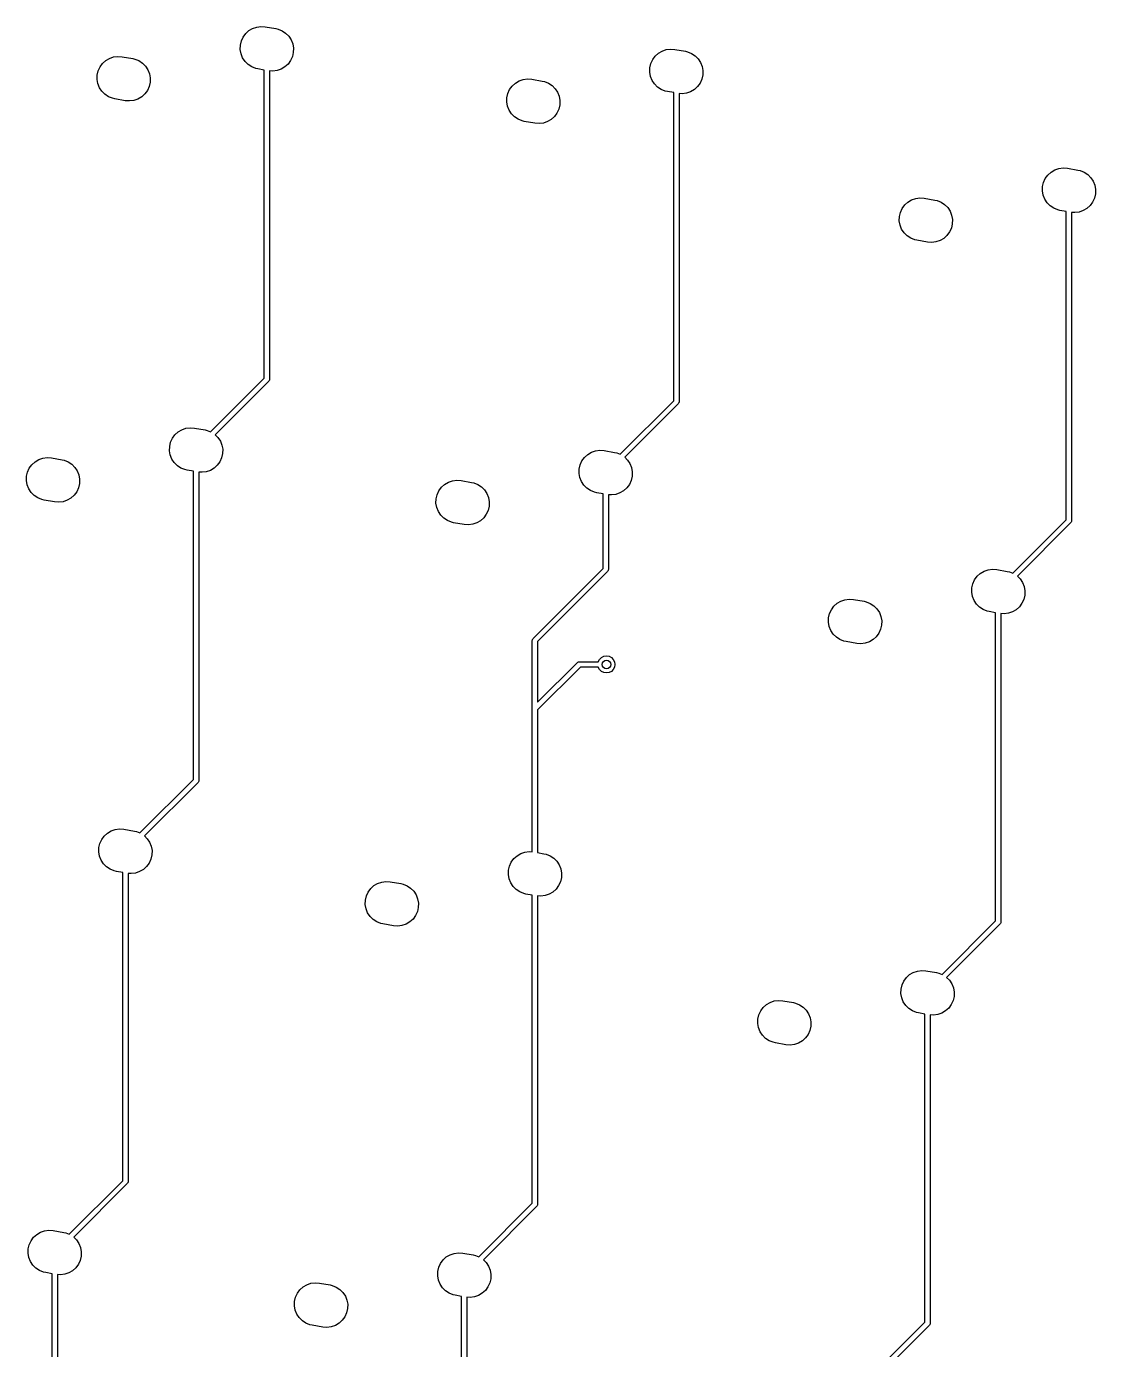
# Model space of a CAD drawing. Extents: x -67 to 321, y -170 to -25.
# Drawn here: x 63 to 113.1, y -103.4 to -41.5 of the extents above; entities that cross this region are included whole.
import ezdxf

# ---------------------------------------------------------------- set-up
doc = ezdxf.new("R2010")
doc.units = 0
doc.layers.add('BLACK', color=7, linetype='CONTINUOUS')

msp = doc.modelspace()

# ---------------------------------------------------------------- linework, layer by layer
at = {"layer": 'BLACK', "linetype": 'CONTINUOUS'}
for p, q in [((73.0933, -42.2228), (73.1774, -42.039)), ((73.1774, -42.039), (73.2968, -41.8759)), ((73.2968, -41.8759), (73.4465, -41.7401)), ((73.4465, -41.7401), (73.6205, -41.6373)), ((73.6205, -41.6373), (73.8116, -41.5715)), ((73.8116, -41.5715), (74.012, -41.5454)), ((74.012, -41.5454), (74.2136, -41.5602)), ((74.2136, -41.5602), (74.706, -41.6471)), ((74.706, -41.6471), (74.808, -41.6706)), ((74.808, -41.6706), (74.9956, -41.7457)), ((74.9956, -41.7457), (75.1644, -41.8569)), ((75.1644, -41.8569), (75.3073, -41.9998)), ((75.3073, -41.9998), (75.4186, -42.1686)), ((73.0429, -42.6218), (73.0478, -42.4197)), ((73.0787, -42.8207), (73.0429, -42.6218)), ((73.0478, -42.4197), (73.0933, -42.2228)), ((75.4186, -42.1686), (75.4936, -42.3562)), ((75.4936, -42.3562), (75.5294, -42.5551)), ((75.5294, -42.5551), (75.5245, -42.7572)), ((92.778, -42.694), (92.9691, -42.6282)), ((92.9691, -42.6282), (93.1696, -42.6022)), ((93.1696, -42.6022), (93.3711, -42.617)), ((93.3711, -42.617), (93.8635, -42.7038)), ((66.4828, -43.4377), (66.6022, -43.2747)), ((66.6022, -43.2747), (66.7519, -43.1389)), ((66.7519, -43.1389), (66.9259, -43.036)), ((66.9259, -43.036), (67.117, -42.9702)), ((67.117, -42.9702), (67.3174, -42.9442)), ((67.3174, -42.9442), (67.519, -42.959)), ((67.519, -42.959), (68.0114, -43.0458)), ((68.0114, -43.0458), (68.1134, -43.0693)), ((68.1134, -43.0693), (68.3011, -43.1444)), ((68.3011, -43.1444), (68.4698, -43.2557)), ((68.4698, -43.2557), (68.6127, -43.3986)), ((73.1537, -43.0083), (73.0787, -42.8207)), ((73.265, -43.1771), (73.1537, -43.0083)), ((73.4079, -43.32), (73.265, -43.1771)), ((75.2755, -43.301), (75.1258, -43.4368)), ((75.3949, -43.1379), (75.2755, -43.301)), ((75.479, -42.9541), (75.3949, -43.1379)), ((75.5245, -42.7572), (75.479, -42.9541)), ((92.2054, -43.4764), (92.2508, -43.2795)), ((92.2508, -43.2795), (92.335, -43.0957)), ((92.335, -43.0957), (92.4544, -42.9326)), ((92.4544, -42.9326), (92.6041, -42.7969)), ((92.6041, -42.7969), (92.778, -42.694)), ((93.8635, -42.7038), (93.9655, -42.7273)), ((93.9655, -42.7273), (94.1532, -42.8024)), ((94.1532, -42.8024), (94.3219, -42.9136)), ((94.3219, -42.9136), (94.4648, -43.0566)), ((94.4648, -43.0566), (94.5761, -43.2253)), ((94.5761, -43.2253), (94.6512, -43.4129)), ((66.3483, -44.0205), (66.3532, -43.8184)), ((66.3532, -43.8184), (66.3987, -43.6215)), ((66.3987, -43.6215), (66.4828, -43.4377)), ((68.6127, -43.3986), (68.724, -43.5673)), ((68.724, -43.5673), (68.799, -43.755)), ((68.799, -43.755), (68.8348, -43.9539)), ((73.5767, -43.4312), (73.4079, -43.32)), ((73.7643, -43.5063), (73.5767, -43.4312)), ((73.8663, -43.5298), (73.7643, -43.5063)), ((74.1612, -43.5818), (73.8663, -43.5298)), ((74.1612, -57.9893), (74.1612, -43.5818)), ((74.5603, -43.6315), (74.4112, -43.6205)), ((74.4112, -43.6205), (74.4112, -58.041)), ((74.7607, -43.6054), (74.5603, -43.6315)), ((74.9518, -43.5396), (74.7607, -43.6054)), ((75.1258, -43.4368), (74.9518, -43.5396)), ((92.2004, -43.6785), (92.2054, -43.4764)), ((92.2362, -43.8774), (92.2004, -43.6785)), ((92.3113, -44.0651), (92.2362, -43.8774)), ((94.682, -43.8139), (94.6365, -44.0109)), ((94.6512, -43.4129), (94.687, -43.6119)), ((94.687, -43.6119), (94.682, -43.8139)), ((66.3841, -44.2194), (66.3483, -44.0205)), ((66.4591, -44.4071), (66.3841, -44.2194)), ((66.5704, -44.5758), (66.4591, -44.4071)), ((68.7003, -44.5366), (68.5809, -44.6997)), ((68.7844, -44.3529), (68.7003, -44.5366)), ((68.8299, -44.1559), (68.7844, -44.3529)), ((68.8348, -43.9539), (68.8299, -44.1559)), ((85.5563, -44.6782), (85.6404, -44.4945)), ((85.6404, -44.4945), (85.7598, -44.3314)), ((85.7598, -44.3314), (85.9095, -44.1956)), ((85.9095, -44.1956), (86.0834, -44.0927)), ((86.0834, -44.0927), (86.2745, -44.0269)), ((86.2745, -44.0269), (86.475, -44.0009)), ((86.475, -44.0009), (86.6765, -44.0157)), ((86.6765, -44.0157), (87.169, -44.1025)), ((87.169, -44.1025), (87.2709, -44.1261)), ((87.2709, -44.1261), (87.4586, -44.2011)), ((87.4586, -44.2011), (87.6273, -44.3124)), ((87.6273, -44.3124), (87.7702, -44.4553)), ((87.7702, -44.4553), (87.8815, -44.624)), ((92.4226, -44.2338), (92.3113, -44.0651)), ((92.5655, -44.3767), (92.4226, -44.2338)), ((92.7342, -44.488), (92.5655, -44.3767)), ((92.9219, -44.563), (92.7342, -44.488)), ((94.2833, -44.4935), (94.1094, -44.5964)), ((94.433, -44.3577), (94.2833, -44.4935)), ((94.5524, -44.1946), (94.433, -44.3577)), ((94.6365, -44.0109), (94.5524, -44.1946)), ((66.7133, -44.7187), (66.5704, -44.5758)), ((66.8821, -44.83), (66.7133, -44.7187)), ((67.0697, -44.905), (66.8821, -44.83)), ((67.1717, -44.9286), (67.0697, -44.905)), ((67.6641, -45.0154), (67.1717, -44.9286)), ((67.8657, -45.0302), (67.6641, -45.0154)), ((68.0661, -45.0042), (67.8657, -45.0302)), ((68.2572, -44.9384), (68.0661, -45.0042)), ((68.4312, -44.8355), (68.2572, -44.9384)), ((68.5809, -44.6997), (68.4312, -44.8355)), ((85.5058, -45.0772), (85.5108, -44.8752)), ((85.5416, -45.2761), (85.5058, -45.0772)), ((85.5108, -44.8752), (85.5563, -44.6782)), ((87.8815, -44.624), (87.9566, -44.8117)), ((87.9566, -44.8117), (87.9924, -45.0106)), ((87.9924, -45.0106), (87.9874, -45.2127)), ((93.0238, -44.5866), (92.9219, -44.563)), ((93.3187, -44.6386), (93.0238, -44.5866)), ((93.3187, -59.046), (93.3187, -44.6386)), ((93.7178, -44.6882), (93.5687, -44.6772)), ((93.5687, -44.6772), (93.5687, -59.0978)), ((93.9183, -44.6622), (93.7178, -44.6882)), ((94.1094, -44.5964), (93.9183, -44.6622)), ((85.6167, -45.4638), (85.5416, -45.2761)), ((85.728, -45.6325), (85.6167, -45.4638)), ((85.8709, -45.7755), (85.728, -45.6325)), ((86.0396, -45.8867), (85.8709, -45.7755)), ((87.7385, -45.7565), (87.5887, -45.8922)), ((87.8578, -45.5934), (87.7385, -45.7565)), ((87.942, -45.4096), (87.8578, -45.5934)), ((87.9874, -45.2127), (87.942, -45.4096)), ((86.2273, -45.9618), (86.0396, -45.8867)), ((86.3293, -45.9853), (86.2273, -45.9618)), ((86.8217, -46.0721), (86.3293, -45.9853)), ((87.0232, -46.0869), (86.8217, -46.0721)), ((87.2237, -46.0609), (87.0232, -46.0869)), ((87.4148, -45.9951), (87.2237, -46.0609)), ((87.5887, -45.8922), (87.4148, -45.9951)), ((111.142, -48.2533), (111.333, -48.1875)), ((111.333, -48.1875), (111.533, -48.1614)), ((111.533, -48.1614), (111.735, -48.1762)), ((111.735, -48.1762), (112.227, -48.263)), ((110.569, -49.0357), (110.614, -48.8388)), ((110.614, -48.8388), (110.699, -48.655)), ((110.699, -48.655), (110.818, -48.4919)), ((110.818, -48.4919), (110.968, -48.3561)), ((110.968, -48.3561), (111.142, -48.2533)), ((112.227, -48.263), (112.329, -48.2866)), ((112.329, -48.2866), (112.517, -48.3617)), ((112.517, -48.3617), (112.686, -48.4729)), ((112.686, -48.4729), (112.828, -48.6158)), ((112.828, -48.6158), (112.94, -48.7846)), ((112.94, -48.7846), (113.015, -48.9722)), ((110.564, -49.2377), (110.569, -49.0357)), ((110.6, -49.4367), (110.564, -49.2377)), ((110.675, -49.6243), (110.6, -49.4367)), ((113.046, -49.3732), (113, -49.5701)), ((113.015, -48.9722), (113.051, -49.1711)), ((113.051, -49.1711), (113.046, -49.3732)), ((103.92, -50.2375), (104.004, -50.0537)), ((104.004, -50.0537), (104.123, -49.8906)), ((104.123, -49.8906), (104.273, -49.7549)), ((104.273, -49.7549), (104.447, -49.652)), ((104.447, -49.652), (104.638, -49.5862)), ((104.638, -49.5862), (104.839, -49.5602)), ((104.839, -49.5602), (105.04, -49.575)), ((105.04, -49.575), (105.533, -49.6618)), ((105.533, -49.6618), (105.635, -49.6853)), ((105.635, -49.6853), (105.822, -49.7604)), ((105.822, -49.7604), (105.991, -49.8717)), ((105.991, -49.8717), (106.134, -50.0146)), ((106.134, -50.0146), (106.245, -50.1833)), ((110.786, -49.7931), (110.675, -49.6243)), ((110.929, -49.936), (110.786, -49.7931)), ((111.098, -50.0472), (110.929, -49.936)), ((111.285, -50.1223), (111.098, -50.0472)), ((112.647, -50.0527), (112.473, -50.1556)), ((112.797, -49.917), (112.647, -50.0527)), ((112.916, -49.7539), (112.797, -49.917)), ((113, -49.5701), (112.916, -49.7539)), ((103.869, -50.6365), (103.874, -50.4344)), ((103.905, -50.8354), (103.869, -50.6365)), ((103.874, -50.4344), (103.92, -50.2375)), ((106.245, -50.1833), (106.32, -50.371)), ((106.32, -50.371), (106.356, -50.5699)), ((106.356, -50.5699), (106.351, -50.7719)), ((111.387, -50.1458), (111.285, -50.1223)), ((111.682, -50.1978), (111.387, -50.1458)), ((111.682, -64.6053), (111.682, -50.1978)), ((112.081, -50.2475), (111.932, -50.2365)), ((111.932, -50.2365), (111.932, -64.657)), ((112.282, -50.2214), (112.081, -50.2475)), ((112.473, -50.1556), (112.282, -50.2214)), ((103.98, -51.0231), (103.905, -50.8354)), ((104.092, -51.1918), (103.98, -51.0231)), ((104.234, -51.3347), (104.092, -51.1918)), ((104.403, -51.446), (104.234, -51.3347)), ((106.102, -51.3157), (105.952, -51.4515)), ((106.221, -51.1526), (106.102, -51.3157)), ((106.306, -50.9689), (106.221, -51.1526)), ((106.351, -50.7719), (106.306, -50.9689)), ((104.591, -51.521), (104.403, -51.446)), ((104.693, -51.5446), (104.591, -51.521)), ((105.185, -51.6314), (104.693, -51.5446)), ((105.387, -51.6462), (105.185, -51.6314)), ((105.587, -51.6202), (105.387, -51.6462)), ((105.778, -51.5544), (105.587, -51.6202)), ((105.952, -51.4515), (105.778, -51.5544)), ((71.6566, -60.4938), (74.1612, -57.9893)), ((74.3745, -58.1294), (71.8714, -60.6325)), ((74.3893, -58.1024), (74.3745, -58.1294)), ((74.406, -58.0765), (74.3893, -58.1024)), ((74.4069, -58.0701), (74.406, -58.0765)), ((74.4083, -58.0677), (74.4069, -58.0701)), ((74.4112, -58.041), (74.408, -58.0631)), ((74.408, -58.0631), (74.4083, -58.0677)), ((90.8141, -61.5505), (93.3187, -59.046)), ((93.5321, -59.1862), (91.029, -61.6893)), ((93.5469, -59.1591), (93.5321, -59.1862)), ((93.5635, -59.1333), (93.5469, -59.1591)), ((93.5645, -59.1269), (93.5635, -59.1333)), ((93.5658, -59.1244), (93.5645, -59.1269)), ((93.5687, -59.0978), (93.5655, -59.1198)), ((93.5655, -59.1198), (93.5658, -59.1244)), ((69.9888, -60.6365), (70.1385, -60.5007)), ((70.1385, -60.5007), (70.3125, -60.3978)), ((70.3125, -60.3978), (70.5036, -60.332)), ((70.5036, -60.332), (70.704, -60.306)), ((70.704, -60.306), (70.9056, -60.3208)), ((70.9056, -60.3208), (71.398, -60.4076)), ((71.398, -60.4076), (71.5, -60.4312)), ((71.5, -60.4312), (71.6566, -60.4938)), ((69.7349, -61.3823), (69.7398, -61.1803)), ((69.7398, -61.1803), (69.7853, -60.9834)), ((69.7853, -60.9834), (69.8694, -60.7996)), ((69.8694, -60.7996), (69.9888, -60.6365)), ((71.8714, -60.6325), (71.9993, -60.7604)), ((71.9993, -60.7604), (72.1106, -60.9292)), ((72.1106, -60.9292), (72.1856, -61.1168)), ((72.1856, -61.1168), (72.2214, -61.3157)), ((63.4439, -61.8995), (63.6179, -61.7966)), ((63.6179, -61.7966), (63.809, -61.7308)), ((63.809, -61.7308), (64.0094, -61.7048)), ((64.0094, -61.7048), (64.211, -61.7196)), ((64.211, -61.7196), (64.7034, -61.8064)), ((64.7034, -61.8064), (64.8054, -61.8299)), ((64.8054, -61.8299), (64.9931, -61.905)), ((69.7707, -61.5813), (69.7349, -61.3823)), ((69.8457, -61.7689), (69.7707, -61.5813)), ((69.957, -61.9377), (69.8457, -61.7689)), ((72.171, -61.7147), (72.0869, -61.8985)), ((72.2165, -61.5178), (72.171, -61.7147)), ((72.2214, -61.3157), (72.2165, -61.5178)), ((88.9428, -62.0401), (89.027, -61.8563)), ((89.027, -61.8563), (89.1464, -61.6932)), ((89.1464, -61.6932), (89.2961, -61.5575)), ((89.2961, -61.5575), (89.47, -61.4546)), ((89.47, -61.4546), (89.6611, -61.3888)), ((89.6611, -61.3888), (89.8616, -61.3627)), ((89.8616, -61.3627), (90.0631, -61.3775)), ((90.0631, -61.3775), (90.5556, -61.4644)), ((90.5556, -61.4644), (90.6575, -61.4879)), ((90.6575, -61.4879), (90.8141, -61.5505)), ((91.029, -61.6893), (91.1568, -61.8171)), ((91.1568, -61.8171), (91.2681, -61.9859)), ((63.0452, -62.579), (63.0907, -62.3821)), ((63.0907, -62.3821), (63.1748, -62.1983)), ((63.1748, -62.1983), (63.2942, -62.0352)), ((63.2942, -62.0352), (63.4439, -61.8995)), ((64.9931, -61.905), (65.1618, -62.0162)), ((65.1618, -62.0162), (65.3047, -62.1592)), ((65.3047, -62.1592), (65.416, -62.3279)), ((65.416, -62.3279), (65.491, -62.5156)), ((70.0999, -62.0806), (69.957, -61.9377)), ((70.2687, -62.1918), (70.0999, -62.0806)), ((70.4563, -62.2669), (70.2687, -62.1918)), ((70.5583, -62.2904), (70.4563, -62.2669)), ((70.8532, -62.3424), (70.5583, -62.2904)), ((70.8532, -76.7498), (70.8532, -62.3424)), ((71.2523, -62.3921), (71.1032, -62.3811)), ((71.1032, -62.3811), (71.1032, -76.8016)), ((71.4527, -62.366), (71.2523, -62.3921)), ((71.6438, -62.3002), (71.4527, -62.366)), ((71.8178, -62.1973), (71.6438, -62.3002)), ((71.9675, -62.0616), (71.8178, -62.1973)), ((72.0869, -61.8985), (71.9675, -62.0616)), ((88.8924, -62.4391), (88.8974, -62.237)), ((88.9282, -62.638), (88.8924, -62.4391)), ((88.8974, -62.237), (88.9428, -62.0401)), ((91.2681, -61.9859), (91.3432, -62.1735)), ((91.3432, -62.1735), (91.379, -62.3725)), ((91.379, -62.3725), (91.374, -62.5745)), ((63.0403, -62.7811), (63.0452, -62.579)), ((63.0761, -62.98), (63.0403, -62.7811)), ((63.1512, -63.1677), (63.0761, -62.98)), ((65.5219, -62.9165), (65.4764, -63.1135)), ((65.491, -62.5156), (65.5268, -62.7145)), ((65.5268, -62.7145), (65.5219, -62.9165)), ((82.3324, -63.2551), (82.4518, -63.092)), ((82.4518, -63.092), (82.6015, -62.9562)), ((82.6015, -62.9562), (82.7755, -62.8533)), ((82.7755, -62.8533), (82.9666, -62.7875)), ((82.9666, -62.7875), (83.167, -62.7615)), ((83.167, -62.7615), (83.3686, -62.7763)), ((83.3686, -62.7763), (83.861, -62.8631)), ((83.861, -62.8631), (83.9629, -62.8867)), ((83.9629, -62.8867), (84.1506, -62.9617)), ((84.1506, -62.9617), (84.3193, -63.073)), ((84.3193, -63.073), (84.4623, -63.2159)), ((89.0033, -62.8256), (88.9282, -62.638)), ((89.1146, -62.9944), (89.0033, -62.8256)), ((89.2575, -63.1373), (89.1146, -62.9944)), ((91.2444, -62.9552), (91.125, -63.1183)), ((91.3286, -62.7714), (91.2444, -62.9552)), ((91.374, -62.5745), (91.3286, -62.7714)), ((63.2624, -63.3364), (63.1512, -63.1677)), ((63.4053, -63.4793), (63.2624, -63.3364)), ((63.5741, -63.5906), (63.4053, -63.4793)), ((63.7617, -63.6656), (63.5741, -63.5906)), ((63.8637, -63.6892), (63.7617, -63.6656)), ((64.3561, -63.776), (63.8637, -63.6892)), ((64.9492, -63.699), (64.7581, -63.7648)), ((65.1232, -63.5961), (64.9492, -63.699)), ((65.2729, -63.4603), (65.1232, -63.5961)), ((65.3923, -63.2972), (65.2729, -63.4603)), ((65.4764, -63.1135), (65.3923, -63.2972)), ((82.1979, -63.8378), (82.2028, -63.6358)), ((82.2028, -63.6358), (82.2483, -63.4388)), ((82.2483, -63.4388), (82.3324, -63.2551)), ((84.4623, -63.2159), (84.5735, -63.3846)), ((84.5735, -63.3846), (84.6486, -63.5723)), ((84.6486, -63.5723), (84.6844, -63.7712)), ((89.4262, -63.2486), (89.2575, -63.1373)), ((89.6139, -63.3236), (89.4262, -63.2486)), ((89.7159, -63.3472), (89.6139, -63.3236)), ((90.0107, -63.3991), (89.7159, -63.3472)), ((90.0107, -66.8903), (90.0107, -63.3991)), ((90.4098, -63.4488), (90.2607, -63.4378)), ((90.2607, -63.4378), (90.2607, -66.9421)), ((90.6103, -63.4228), (90.4098, -63.4488)), ((90.8014, -63.357), (90.6103, -63.4228)), ((90.9753, -63.2541), (90.8014, -63.357)), ((91.125, -63.1183), (90.9753, -63.2541)), ((64.5577, -63.7908), (64.3561, -63.776)), ((64.7581, -63.7648), (64.5577, -63.7908)), ((82.2336, -64.0367), (82.1979, -63.8378)), ((82.3087, -64.2244), (82.2336, -64.0367)), ((82.42, -64.3931), (82.3087, -64.2244)), ((84.634, -64.1702), (84.5498, -64.354)), ((84.6794, -63.9733), (84.634, -64.1702)), ((84.6844, -63.7712), (84.6794, -63.9733)), ((82.5629, -64.536), (82.42, -64.3931)), ((82.7316, -64.6473), (82.5629, -64.536)), ((82.9193, -64.7224), (82.7316, -64.6473)), ((83.0213, -64.7459), (82.9193, -64.7224)), ((83.5137, -64.8327), (83.0213, -64.7459)), ((83.7152, -64.8475), (83.5137, -64.8327)), ((83.9157, -64.8215), (83.7152, -64.8475)), ((84.1068, -64.7557), (83.9157, -64.8215)), ((84.2807, -64.6528), (84.1068, -64.7557)), ((84.4305, -64.517), (84.2807, -64.6528)), ((84.5498, -64.354), (84.4305, -64.517)), ((109.178, -67.1098), (111.682, -64.6053)), ((111.896, -64.7454), (109.393, -67.2485)), ((111.91, -64.7184), (111.896, -64.7454)), ((111.927, -64.6925), (111.91, -64.7184)), ((111.928, -64.6861), (111.927, -64.6925)), ((111.929, -64.6837), (111.928, -64.6861)), ((111.932, -64.657), (111.929, -64.6791)), ((111.929, -64.6791), (111.929, -64.6837)), ((86.7393, -70.1617), (90.0107, -66.8903)), ((90.2241, -67.0304), (86.9527, -70.3018)), ((90.2389, -67.0034), (90.2241, -67.0304)), ((90.2556, -66.9776), (90.2389, -67.0034)), ((90.2565, -66.9712), (90.2556, -66.9776)), ((90.2578, -66.9687), (90.2565, -66.9712)), ((90.2607, -66.9421), (90.2575, -66.9641)), ((90.2575, -66.9641), (90.2578, -66.9687)), ((107.306, -67.5994), (107.391, -67.4156)), ((107.391, -67.4156), (107.51, -67.2525)), ((107.51, -67.2525), (107.66, -67.1167)), ((107.66, -67.1167), (107.834, -67.0138)), ((107.834, -67.0138), (108.025, -66.948)), ((108.025, -66.948), (108.225, -66.922)), ((108.225, -66.922), (108.427, -66.9368)), ((108.427, -66.9368), (108.919, -67.0236)), ((108.919, -67.0236), (109.021, -67.0472)), ((109.021, -67.0472), (109.178, -67.1098)), ((109.393, -67.2485), (109.52, -67.3764)), ((109.52, -67.3764), (109.632, -67.5451)), ((107.256, -67.9983), (107.261, -67.7963)), ((107.292, -68.1973), (107.256, -67.9983)), ((107.261, -67.7963), (107.306, -67.5994)), ((109.632, -67.5451), (109.707, -67.7328)), ((109.707, -67.7328), (109.743, -67.9317)), ((109.743, -67.9317), (109.738, -68.1338)), ((100.696, -68.8143), (100.815, -68.6512)), ((100.815, -68.6512), (100.965, -68.5155)), ((100.965, -68.5155), (101.139, -68.4126)), ((101.139, -68.4126), (101.33, -68.3468)), ((101.33, -68.3468), (101.531, -68.3208)), ((101.531, -68.3208), (101.732, -68.3356)), ((101.732, -68.3356), (102.225, -68.4224)), ((102.225, -68.4224), (102.327, -68.4459)), ((102.327, -68.4459), (102.514, -68.521)), ((102.514, -68.521), (102.683, -68.6322)), ((102.683, -68.6322), (102.826, -68.7752)), ((107.367, -68.3849), (107.292, -68.1973)), ((107.478, -68.5536), (107.367, -68.3849)), ((107.621, -68.6966), (107.478, -68.5536)), ((109.608, -68.5145), (109.489, -68.6776)), ((109.692, -68.3307), (109.608, -68.5145)), ((109.738, -68.1338), (109.692, -68.3307)), ((100.561, -69.3971), (100.566, -69.195)), ((100.566, -69.195), (100.612, -68.9981)), ((100.612, -68.9981), (100.696, -68.8143)), ((102.826, -68.7752), (102.937, -68.9439)), ((102.937, -68.9439), (103.012, -69.1316)), ((103.012, -69.1316), (103.048, -69.3305)), ((107.79, -68.8078), (107.621, -68.6966)), ((107.977, -68.8829), (107.79, -68.8078)), ((108.079, -68.9064), (107.977, -68.8829)), ((108.374, -68.9584), (108.079, -68.9064)), ((108.374, -83.3658), (108.374, -68.9584)), ((108.773, -69.0081), (108.624, -68.9971)), ((108.624, -68.9971), (108.624, -83.4176)), ((108.974, -68.982), (108.773, -69.0081)), ((109.165, -68.9162), (108.974, -68.982)), ((109.339, -68.8133), (109.165, -68.9162)), ((109.489, -68.6776), (109.339, -68.8133)), ((100.597, -69.596), (100.561, -69.3971)), ((100.672, -69.7837), (100.597, -69.596)), ((100.784, -69.9524), (100.672, -69.7837)), ((102.998, -69.7295), (102.913, -69.9132)), ((103.043, -69.5325), (102.998, -69.7295)), ((103.048, -69.3305), (103.043, -69.5325)), ((86.7027, -70.2501), (86.7059, -70.228)), ((86.7027, -80.1343), (86.7027, -70.2501)), ((86.7056, -70.2234), (86.7069, -70.221)), ((86.7059, -70.228), (86.7056, -70.2234)), ((86.7069, -70.221), (86.7079, -70.2146)), ((86.7079, -70.2146), (86.7246, -70.1887)), ((86.7246, -70.1887), (86.7393, -70.1617)), ((86.9527, -70.3018), (86.9527, -73.1445)), ((100.927, -70.0953), (100.784, -69.9524)), ((101.095, -70.2066), (100.927, -70.0953)), ((101.283, -70.2816), (101.095, -70.2066)), ((101.385, -70.3052), (101.283, -70.2816)), ((101.877, -70.392), (101.385, -70.3052)), ((102.079, -70.4068), (101.877, -70.392)), ((102.279, -70.3808), (102.079, -70.4068)), ((102.47, -70.315), (102.279, -70.3808)), ((102.644, -70.2121), (102.47, -70.315)), ((102.794, -70.0763), (102.644, -70.2121)), ((102.913, -69.9132), (102.794, -70.0763)), ((89.7903, -71.249), (89.8464, -71.1389)), ((89.8464, -71.1389), (89.9349, -71.0504)), ((89.9349, -71.0504), (90.0464, -70.9936)), ((90.0464, -70.9936), (90.17, -70.974)), ((90.17, -70.974), (90.2936, -70.9936)), ((90.2936, -70.9936), (90.4051, -71.0504)), ((90.4051, -71.0504), (90.4936, -71.1389)), ((90.4936, -71.1389), (90.5504, -71.2504)), ((86.9527, -73.1445), (88.8116, -71.2856)), ((88.9518, -71.499), (86.9527, -73.4981)), ((88.8116, -71.2856), (88.8294, -71.2723)), ((88.8294, -71.2723), (88.8325, -71.2688)), ((88.8325, -71.2688), (88.8352, -71.268)), ((88.8352, -71.268), (88.8404, -71.2641)), ((88.8404, -71.2641), (88.8705, -71.2577)), ((88.8705, -71.2577), (88.9, -71.249)), ((88.9, -71.249), (89.7903, -71.249)), ((89.7903, -71.499), (88.9518, -71.499)), ((89.8464, -71.6091), (89.7903, -71.499)), ((89.9349, -71.6976), (89.8464, -71.6091)), ((90.0464, -71.7544), (89.9349, -71.6976)), ((90.17, -71.774), (90.0464, -71.7544)), ((90.2936, -71.7544), (90.17, -71.774)), ((90.4051, -71.6976), (90.2936, -71.7544)), ((90.4936, -71.6091), (90.4051, -71.6976)), ((90.5504, -71.4976), (90.4936, -71.6091)), ((90.5504, -71.2504), (90.57, -71.374)), ((90.57, -71.374), (90.5504, -71.4976)), ((86.9527, -73.4981), (86.9527, -80.173)), ((68.3486, -79.2544), (70.8532, -76.7498)), ((71.0665, -76.89), (68.5634, -79.3931)), ((71.0813, -76.863), (71.0665, -76.89)), ((71.098, -76.8371), (71.0813, -76.863)), ((71.0989, -76.8307), (71.098, -76.8371)), ((71.1003, -76.8283), (71.0989, -76.8307)), ((71.1032, -76.8016), (71.1, -76.8237)), ((71.1, -76.8237), (71.1003, -76.8283)), ((66.8305, -79.2613), (67.0045, -79.1584)), ((67.0045, -79.1584), (67.1956, -79.0926)), ((67.1956, -79.0926), (67.396, -79.0666)), ((67.396, -79.0666), (67.5976, -79.0814)), ((67.5976, -79.0814), (68.09, -79.1682)), ((68.09, -79.1682), (68.192, -79.1918)), ((66.4318, -79.9409), (66.4773, -79.7439)), ((66.4773, -79.7439), (66.5614, -79.5602)), ((66.5614, -79.5602), (66.6808, -79.3971)), ((66.6808, -79.3971), (66.8305, -79.2613)), ((68.192, -79.1918), (68.3486, -79.2544)), ((68.5634, -79.3931), (68.6913, -79.521)), ((68.6913, -79.521), (68.8026, -79.6897)), ((68.8026, -79.6897), (68.8776, -79.8774)), ((66.4269, -80.1429), (66.4318, -79.9409)), ((66.4627, -80.3418), (66.4269, -80.1429)), ((66.5377, -80.5295), (66.4627, -80.3418)), ((68.9085, -80.2784), (68.863, -80.4753)), ((68.8776, -79.8774), (68.9134, -80.0763)), ((68.9134, -80.0763), (68.9085, -80.2784)), ((85.8384, -80.4538), (85.9881, -80.318)), ((85.9881, -80.318), (86.162, -80.2152)), ((86.162, -80.2152), (86.3531, -80.1494)), ((86.3531, -80.1494), (86.5536, -80.1233)), ((86.5536, -80.1233), (86.7027, -80.1343)), ((86.9527, -80.173), (87.2476, -80.225)), ((87.2476, -80.225), (87.3495, -80.2485)), ((87.3495, -80.2485), (87.5372, -80.3236)), ((87.5372, -80.3236), (87.7059, -80.4348)), ((66.649, -80.6982), (66.5377, -80.5295)), ((66.7919, -80.8412), (66.649, -80.6982)), ((66.9607, -80.9524), (66.7919, -80.8412)), ((67.1483, -81.0275), (66.9607, -80.9524)), ((67.2503, -81.051), (67.1483, -81.0275)), ((68.5098, -80.9579), (68.3358, -81.0608)), ((68.6595, -80.8222), (68.5098, -80.9579)), ((68.7789, -80.6591), (68.6595, -80.8222)), ((68.863, -80.4753), (68.7789, -80.6591)), ((85.5844, -81.1997), (85.5894, -80.9976)), ((85.5894, -80.9976), (85.6349, -80.8007)), ((85.6349, -80.8007), (85.719, -80.6169)), ((85.719, -80.6169), (85.8384, -80.4538)), ((87.7059, -80.4348), (87.8488, -80.5777)), ((87.8488, -80.5777), (87.9601, -80.7465)), ((87.9601, -80.7465), (88.0352, -80.9341)), ((88.0352, -80.9341), (88.071, -81.133)), ((67.5452, -81.103), (67.2503, -81.051)), ((67.5452, -95.5104), (67.5452, -81.103)), ((67.9443, -81.1526), (67.7952, -81.1417)), ((67.7952, -81.1417), (67.7952, -95.5622)), ((68.1447, -81.1266), (67.9443, -81.1526)), ((68.3358, -81.0608), (68.1447, -81.1266)), ((79.2935, -81.7168), (79.4675, -81.6139)), ((79.4675, -81.6139), (79.6586, -81.5481)), ((79.6586, -81.5481), (79.859, -81.5221)), ((79.859, -81.5221), (80.0606, -81.5369)), ((80.0606, -81.5369), (80.553, -81.6237)), ((80.553, -81.6237), (80.6549, -81.6472)), ((80.6549, -81.6472), (80.8426, -81.7223)), ((85.6202, -81.3986), (85.5844, -81.1997)), ((85.6953, -81.5862), (85.6202, -81.3986)), ((85.8066, -81.755), (85.6953, -81.5862)), ((88.0206, -81.532), (87.9364, -81.7158)), ((88.066, -81.3351), (88.0206, -81.532)), ((88.071, -81.133), (88.066, -81.3351)), ((78.8948, -82.3964), (78.9403, -82.1994)), ((78.9403, -82.1994), (79.0244, -82.0156)), ((79.0244, -82.0156), (79.1438, -81.8526)), ((79.1438, -81.8526), (79.2935, -81.7168)), ((80.8426, -81.7223), (81.0113, -81.8336)), ((81.0113, -81.8336), (81.1543, -81.9765)), ((81.1543, -81.9765), (81.2655, -82.1452)), ((81.2655, -82.1452), (81.3406, -82.3329)), ((85.9495, -81.8979), (85.8066, -81.755)), ((86.1182, -82.0091), (85.9495, -81.8979)), ((86.3059, -82.0842), (86.1182, -82.0091)), ((86.4079, -82.1077), (86.3059, -82.0842)), ((86.7027, -82.1597), (86.4079, -82.1077)), ((86.7027, -96.5672), (86.7027, -82.1597)), ((87.1018, -82.2094), (86.9527, -82.1984)), ((86.9527, -82.1984), (86.9527, -96.6189)), ((87.3023, -82.1833), (87.1018, -82.2094)), ((87.4934, -82.1175), (87.3023, -82.1833)), ((87.6673, -82.0147), (87.4934, -82.1175)), ((87.817, -81.8789), (87.6673, -82.0147)), ((87.9364, -81.7158), (87.817, -81.8789)), ((78.8899, -82.5984), (78.8948, -82.3964)), ((78.9256, -82.7973), (78.8899, -82.5984)), ((79.0007, -82.985), (78.9256, -82.7973)), ((81.3714, -82.7338), (81.326, -82.9308)), ((81.3406, -82.3329), (81.3764, -82.5318)), ((81.3764, -82.5318), (81.3714, -82.7338)), ((79.112, -83.1537), (79.0007, -82.985)), ((79.2549, -83.2966), (79.112, -83.1537)), ((79.4236, -83.4079), (79.2549, -83.2966)), ((79.6113, -83.4829), (79.4236, -83.4079)), ((79.7133, -83.5065), (79.6113, -83.4829)), ((80.2057, -83.5933), (79.7133, -83.5065)), ((80.9727, -83.4134), (80.7988, -83.5163)), ((81.1225, -83.2776), (80.9727, -83.4134)), ((81.2418, -83.1145), (81.1225, -83.2776)), ((81.326, -82.9308), (81.2418, -83.1145)), ((105.87, -85.8704), (108.374, -83.3658)), ((108.588, -83.506), (106.085, -86.0091)), ((108.602, -83.479), (108.588, -83.506)), ((108.619, -83.4531), (108.602, -83.479)), ((108.62, -83.4467), (108.619, -83.4531)), ((108.621, -83.4442), (108.62, -83.4467)), ((108.624, -83.4176), (108.621, -83.4397)), ((108.621, -83.4397), (108.621, -83.4442)), ((80.4072, -83.6081), (80.2057, -83.5933)), ((80.6077, -83.5821), (80.4072, -83.6081)), ((80.7988, -83.5163), (80.6077, -83.5821)), ((104.202, -86.0131), (104.352, -85.8773)), ((104.352, -85.8773), (104.526, -85.7744)), ((104.526, -85.7744), (104.717, -85.7086)), ((104.717, -85.7086), (104.917, -85.6826)), ((104.917, -85.6826), (105.119, -85.6974)), ((105.119, -85.6974), (105.611, -85.7842)), ((105.611, -85.7842), (105.713, -85.8078)), ((105.713, -85.8078), (105.87, -85.8704)), ((103.948, -86.7589), (103.953, -86.5569)), ((103.953, -86.5569), (103.998, -86.3599)), ((103.998, -86.3599), (104.083, -86.1762)), ((104.083, -86.1762), (104.202, -86.0131)), ((106.085, -86.0091), (106.212, -86.137)), ((106.212, -86.137), (106.324, -86.3057)), ((106.324, -86.3057), (106.399, -86.4934)), ((106.399, -86.4934), (106.435, -86.6923)), ((97.6571, -87.2761), (97.8311, -87.1732)), ((97.8311, -87.1732), (98.0222, -87.1074)), ((98.0222, -87.1074), (98.2226, -87.0813)), ((98.2226, -87.0813), (98.4242, -87.0961)), ((98.4242, -87.0961), (98.9166, -87.183)), ((98.9166, -87.183), (99.0186, -87.2065)), ((99.0186, -87.2065), (99.2062, -87.2816)), ((103.984, -86.9578), (103.948, -86.7589)), ((104.059, -87.1455), (103.984, -86.9578)), ((104.17, -87.3142), (104.059, -87.1455)), ((106.384, -87.0913), (106.3, -87.2751)), ((106.43, -86.8944), (106.384, -87.0913)), ((106.435, -86.6923), (106.43, -86.8944)), ((97.2584, -87.9556), (97.3039, -87.7587)), ((97.3039, -87.7587), (97.388, -87.5749)), ((97.388, -87.5749), (97.5074, -87.4118)), ((97.5074, -87.4118), (97.6571, -87.2761)), ((99.2062, -87.2816), (99.375, -87.3928)), ((99.375, -87.3928), (99.5179, -87.5357)), ((99.5179, -87.5357), (99.6291, -87.7045)), ((99.6291, -87.7045), (99.7042, -87.8921)), ((104.313, -87.4571), (104.17, -87.3142)), ((104.482, -87.5684), (104.313, -87.4571)), ((104.669, -87.6435), (104.482, -87.5684)), ((104.771, -87.667), (104.669, -87.6435)), ((105.066, -87.719), (104.771, -87.667)), ((105.066, -102.126), (105.066, -87.719)), ((105.465, -87.7686), (105.316, -87.7577)), ((105.316, -87.7577), (105.316, -102.178)), ((105.666, -87.7426), (105.465, -87.7686)), ((105.857, -87.6768), (105.666, -87.7426)), ((106.031, -87.5739), (105.857, -87.6768)), ((106.181, -87.4382), (106.031, -87.5739)), ((106.3, -87.2751), (106.181, -87.4382)), ((97.2535, -88.1577), (97.2584, -87.9556)), ((97.2893, -88.3566), (97.2535, -88.1577)), ((97.3643, -88.5442), (97.2893, -88.3566)), ((99.7351, -88.2931), (99.6896, -88.49)), ((99.7042, -87.8921), (99.74, -88.0911)), ((99.74, -88.0911), (99.7351, -88.2931)), ((97.4756, -88.713), (97.3643, -88.5442)), ((97.6185, -88.8559), (97.4756, -88.713)), ((97.7872, -88.9672), (97.6185, -88.8559)), ((97.9749, -89.0422), (97.7872, -88.9672)), ((98.0769, -89.0658), (97.9749, -89.0422)), ((98.5693, -89.1526), (98.0769, -89.0658)), ((99.1624, -89.0756), (98.9713, -89.1414)), ((99.3364, -88.9727), (99.1624, -89.0756)), ((99.4861, -88.8369), (99.3364, -88.9727)), ((99.6055, -88.6738), (99.4861, -88.8369)), ((99.6896, -88.49), (99.6055, -88.6738)), ((98.7709, -89.1674), (98.5693, -89.1526)), ((98.9713, -89.1414), (98.7709, -89.1674)), ((65.0406, -98.015), (67.5452, -95.5104)), ((67.7585, -95.6506), (65.2554, -98.1537)), ((67.7733, -95.6236), (67.7585, -95.6506)), ((67.79, -95.5977), (67.7733, -95.6236)), ((67.7909, -95.5913), (67.79, -95.5977)), ((67.7923, -95.5888), (67.7909, -95.5913)), ((67.7952, -95.5622), (67.792, -95.5842)), ((67.792, -95.5842), (67.7923, -95.5888)), ((84.1981, -99.0717), (86.7027, -96.5672)), ((86.9161, -96.7073), (84.413, -99.2104)), ((86.9309, -96.6803), (86.9161, -96.7073)), ((86.9476, -96.6544), (86.9309, -96.6803)), ((86.9485, -96.648), (86.9476, -96.6544)), ((86.9498, -96.6456), (86.9485, -96.648)), ((86.9527, -96.6189), (86.9495, -96.641)), ((86.9495, -96.641), (86.9498, -96.6456)), ((63.1693, -98.5045), (63.2534, -98.3208)), ((63.2534, -98.3208), (63.3728, -98.1577)), ((63.3728, -98.1577), (63.5225, -98.0219)), ((63.5225, -98.0219), (63.6965, -97.919)), ((63.6965, -97.919), (63.8876, -97.8532)), ((63.8876, -97.8532), (64.088, -97.8272)), ((64.088, -97.8272), (64.2896, -97.842)), ((64.2896, -97.842), (64.782, -97.9288)), ((64.782, -97.9288), (64.884, -97.9524)), ((64.884, -97.9524), (65.0406, -98.015)), ((65.2554, -98.1537), (65.3833, -98.2816)), ((65.3833, -98.2816), (65.4946, -98.4503)), ((63.1189, -98.9035), (63.1238, -98.7015)), ((63.1547, -99.1024), (63.1189, -98.9035)), ((63.1238, -98.7015), (63.1693, -98.5045)), ((65.4946, -98.4503), (65.5696, -98.638)), ((65.5696, -98.638), (65.6054, -98.8369)), ((65.6054, -98.8369), (65.6005, -99.039)), ((82.6801, -99.0786), (82.8541, -98.9757)), ((82.8541, -98.9757), (83.0452, -98.9099)), ((83.0452, -98.9099), (83.2456, -98.8839)), ((83.2456, -98.8839), (83.4472, -98.8987)), ((83.4472, -98.8987), (83.9396, -98.9855)), ((63.2298, -99.2901), (63.1547, -99.1024)), ((63.341, -99.4588), (63.2298, -99.2901)), ((63.4839, -99.6017), (63.341, -99.4588)), ((65.3515, -99.5828), (65.2018, -99.7185)), ((65.4709, -99.4197), (65.3515, -99.5828)), ((65.555, -99.2359), (65.4709, -99.4197)), ((65.6005, -99.039), (65.555, -99.2359)), ((82.2814, -99.7582), (82.3269, -99.5613)), ((82.3269, -99.5613), (82.411, -99.3775)), ((82.411, -99.3775), (82.5304, -99.2144)), ((82.5304, -99.2144), (82.6801, -99.0786)), ((83.9396, -98.9855), (84.0415, -99.0091)), ((84.0415, -99.0091), (84.1981, -99.0717)), ((84.413, -99.2104), (84.5409, -99.3383)), ((84.5409, -99.3383), (84.6521, -99.5071)), ((84.6521, -99.5071), (84.7272, -99.6947)), ((63.6527, -99.713), (63.4839, -99.6017)), ((63.8403, -99.7881), (63.6527, -99.713)), ((63.9423, -99.8116), (63.8403, -99.7881)), ((64.2372, -99.8636), (63.9423, -99.8116)), ((64.2372, -106.728), (64.2372, -99.8636)), ((64.6363, -99.9132), (64.4872, -99.9023)), ((64.4872, -99.9023), (64.4872, -106.78)), ((64.8367, -99.8872), (64.6363, -99.9132)), ((65.0278, -99.8214), (64.8367, -99.8872)), ((65.2018, -99.7185), (65.0278, -99.8214)), ((82.2764, -99.9602), (82.2814, -99.7582)), ((82.3122, -100.159), (82.2764, -99.9602)), ((82.3873, -100.347), (82.3122, -100.159)), ((84.758, -100.096), (84.7126, -100.293)), ((84.7272, -99.6947), (84.763, -99.8936)), ((84.763, -99.8936), (84.758, -100.096)), ((75.6323, -100.96), (75.7164, -100.776)), ((75.7164, -100.776), (75.8358, -100.613)), ((75.8358, -100.613), (75.9855, -100.477)), ((75.9855, -100.477), (76.1595, -100.374)), ((76.1595, -100.374), (76.3506, -100.309)), ((76.3506, -100.309), (76.551, -100.283)), ((76.551, -100.283), (76.7526, -100.297)), ((76.7526, -100.297), (77.245, -100.384)), ((77.245, -100.384), (77.3469, -100.408)), ((77.3469, -100.408), (77.5346, -100.483)), ((77.5346, -100.483), (77.7033, -100.594)), ((77.7033, -100.594), (77.8463, -100.737)), ((77.8463, -100.737), (77.9575, -100.906)), ((82.4986, -100.516), (82.3873, -100.347)), ((82.6415, -100.658), (82.4986, -100.516)), ((82.8102, -100.77), (82.6415, -100.658)), ((82.9979, -100.845), (82.8102, -100.77)), ((84.3593, -100.775), (84.1854, -100.878)), ((84.5091, -100.639), (84.3593, -100.775)), ((84.6284, -100.476), (84.5091, -100.639)), ((84.7126, -100.293), (84.6284, -100.476)), ((75.5819, -101.359), (75.5868, -101.157)), ((75.6176, -101.558), (75.5819, -101.359)), ((75.5868, -101.157), (75.6323, -100.96)), ((77.9575, -100.906), (78.0326, -101.093)), ((78.0326, -101.093), (78.0684, -101.292)), ((78.0684, -101.292), (78.0634, -101.494)), ((83.0999, -100.868), (82.9979, -100.845)), ((83.3947, -100.92), (83.0999, -100.868)), ((83.3947, -115.328), (83.3947, -100.92)), ((83.7938, -100.97), (83.6447, -100.959)), ((83.6447, -100.959), (83.6447, -115.38)), ((83.9943, -100.944), (83.7938, -100.97)), ((84.1854, -100.878), (83.9943, -100.944)), ((75.6927, -101.746), (75.6176, -101.558)), ((75.804, -101.914), (75.6927, -101.746)), ((75.9469, -102.057), (75.804, -101.914)), ((76.1156, -102.168), (75.9469, -102.057)), ((77.8145, -102.038), (77.6647, -102.174)), ((77.9338, -101.875), (77.8145, -102.038)), ((78.018, -101.691), (77.9338, -101.875)), ((78.0634, -101.494), (78.018, -101.691)), ((76.3033, -102.244), (76.1156, -102.168)), ((76.4053, -102.267), (76.3033, -102.244)), ((76.8977, -102.354), (76.4053, -102.267)), ((77.0992, -102.369), (76.8977, -102.354)), ((77.2997, -102.343), (77.0992, -102.369)), ((77.4908, -102.277), (77.2997, -102.343)), ((77.6647, -102.174), (77.4908, -102.277)), ((102.562, -104.631), (105.066, -102.126)), ((105.28, -102.267), (102.777, -104.77)), ((105.294, -102.24), (105.28, -102.267)), ((105.311, -102.214), (105.294, -102.24)), ((105.312, -102.207), (105.311, -102.214)), ((105.313, -102.205), (105.312, -102.207)), ((105.316, -102.178), (105.313, -102.2)), ((105.313, -102.2), (105.313, -102.205))]:
    msp.add_line(p, q, dxfattribs=at)
at = {"layer": 'BLACK'}
msp.add_circle((90.17, -71.374), 0.2, dxfattribs=at)

doc.saveas('drawing.dxf')
